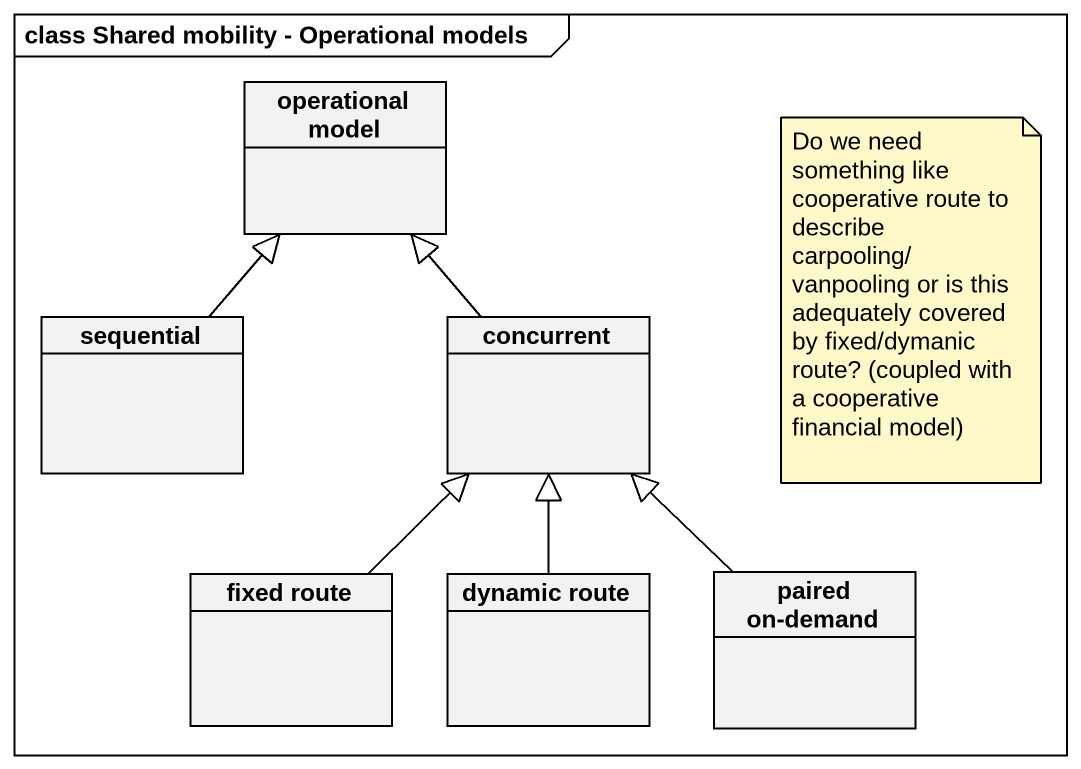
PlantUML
@startuml
mainframe class Shared mobility - Operational models
hide circle
hide empty members
class "operational model" as operational_model
class sequential
class concurrent
class "fixed route" as fixed_route
class "dynamic route" as dynamic_route
class "paired on-demand" as paired_on_demand
sequential -up-|> operational_model
concurrent -up-|> operational_model
fixed_route -up-|> concurrent
dynamic_route -up-|> concurrent
paired_on_demand -up-|> concurrent
note as N1
  Do we need something like cooperative route to describe carpooling/vanpooling or is this adequately covered by fixed/dymanic route? (coupled with a cooperative financial model)
end note
@enduml
